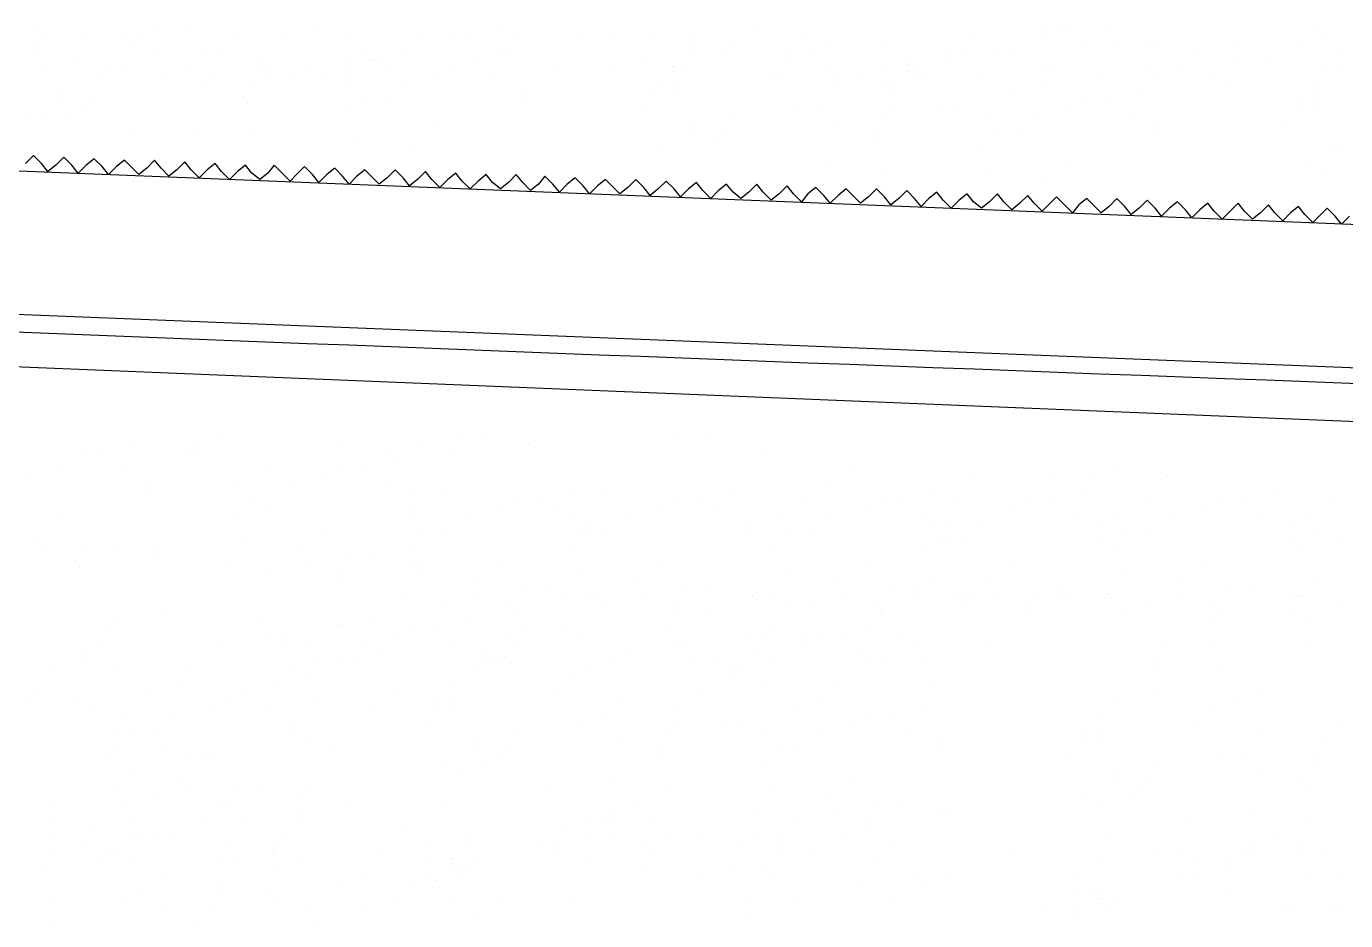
# Model space of a CAD drawing. Header units: millimetres. Extents: x 4241 to 6572, y 870 to 1291.
# Drawn here: x 5263.4 to 5298.45, y 894.41 to 918.16 of the extents above; entities that cross this region are included whole.
import ezdxf

# ---------------------------------------------------------------- set-up
doc = ezdxf.new("R2010")
doc.units = ezdxf.units.MM
doc.layers.add('PDF _0', color=7, linetype='Continuous')
doc.layers.add('PDF _ОВПД_Основная линия', color=7, linetype='Continuous')

msp = doc.modelspace()

# ---------------------------------------------------------------- linework, layer by layer
at = {"layer": 'PDF _0', "lineweight": 9}
for points in [[(5266.7656, 918.1573), (5266.7656, 918.1573)], [(5267.7816, 918.0727), (5267.7816, 918.0727)], [(5271.0837, 918.115), (5271.0837, 918.115)], [(5276.0792, 918.115), (5276.0792, 918.115)], [(5282.8528, 918.0727), (5282.8528, 918.0727)], [(5290.4307, 918.0727), (5290.4307, 918.0727)], [(5290.7694, 918.1573), (5290.7694, 918.1573)], [(5291.0657, 918.1573), (5291.0657, 918.1573)], [(5292.1664, 918.115), (5292.1664, 918.115)], [(5297.7546, 918.1573), (5297.7546, 918.1573)], [(5263.7598, 918.0303), (5263.7598, 918.0303)], [(5263.9291, 917.9457), (5263.9291, 917.9457)], [(5265.0298, 917.8187), (5265.0298, 917.8187)], [(5266.0882, 917.9457), (5266.0882, 917.9457)], [(5266.4269, 917.8187), (5266.4269, 917.8187)], [(5268.967, 917.861), (5268.967, 917.861)], [(5270.1947, 917.861), (5270.1947, 917.861)], [(5271.8457, 917.9033), (5271.8457, 917.9033)], [(5271.8457, 917.9033), (5271.8457, 917.9033)], [(5273.8778, 917.988), (5273.8778, 917.988)], [(5274.8092, 917.861), (5274.8092, 917.861)], [(5275.1478, 917.8187), (5275.1478, 917.8187)], [(5276.4602, 917.9457), (5276.4602, 917.9457)], [(5278.0689, 917.9457), (5278.0689, 917.9457)], [(5279.0003, 917.9457), (5279.0003, 917.9457)], [(5280.0587, 917.8187), (5280.0587, 917.8187)], [(5281.1594, 917.9457), (5281.1594, 917.9457)], [(5284.0382, 917.861), (5284.0382, 917.861)], [(5288.5256, 917.988), (5288.5256, 917.988)], [(5290.4307, 917.8187), (5290.4307, 917.8187)], [(5297.2043, 917.7763), (5297.2043, 917.7763)], [(5297.8816, 917.988), (5297.8816, 917.988)], [(5263.7598, 917.6493), (5263.7598, 917.6493)], [(5263.7598, 917.4377), (5263.7598, 917.4377)], [(5266.1305, 917.607), (5266.1305, 917.607)], [(5266.9349, 917.5647), (5266.9349, 917.5647)], [(5268.1203, 917.5223), (5268.1203, 917.5223)], [(5268.5436, 917.3953), (5268.5436, 917.3953)], [(5269.6867, 917.353), (5269.6867, 917.353)], [(5271.8457, 917.353), (5271.8457, 917.353)], [(5272.3961, 917.48), (5272.3961, 917.48)], [(5272.4384, 917.4377), (5272.4384, 917.4377)], [(5273.5391, 917.48), (5273.5391, 917.48)], [(5276.0369, 917.3953), (5276.0369, 917.3953)], [(5276.1639, 917.3953), (5276.1639, 917.3953)], [(5281.1171, 917.5647), (5281.1171, 917.5647)], [(5281.1594, 917.607), (5281.1594, 917.607)], [(5282.0061, 917.5647), (5282.0061, 917.5647)], [(5282.0484, 917.6493), (5282.0484, 917.6493)], [(5283.6148, 917.3953), (5283.6148, 917.3953)], [(5284.2075, 917.5647), (5284.2075, 917.5647)], [(5284.8002, 917.6493), (5284.8002, 917.6493)], [(5286.2396, 917.607), (5286.2396, 917.607)], [(5287.8906, 917.4377), (5287.8906, 917.4377)], [(5288.2293, 917.5647), (5288.2293, 917.5647)], [(5289.1607, 917.5647), (5289.1607, 917.5647)], [(5289.4993, 917.5223), (5289.4993, 917.5223)], [(5291.4467, 917.6917), (5291.4467, 917.6917)], [(5292.4204, 917.6493), (5292.4204, 917.6493)], [(5293.0978, 917.607), (5293.0978, 917.607)], [(5293.3518, 917.6493), (5293.3518, 917.6493)], [(5294.4525, 917.5223), (5294.4525, 917.5223)], [(5295.5109, 917.6493), (5295.5109, 917.6493)], [(5298.3897, 917.5647), (5298.3897, 917.5647)], [(5263.8868, 917.0566), (5263.8868, 917.0566)], [(5264.6912, 917.2683), (5264.6912, 917.2683)], [(5265.5378, 917.099), (5265.5378, 917.099)], [(5267.6123, 917.0566), (5267.6123, 917.0566)], [(5269.6443, 917.0143), (5269.6443, 917.0143)], [(5269.7713, 917.099), (5269.7713, 917.099)], [(5270.9144, 917.0143), (5270.9144, 917.0143)], [(5271.8881, 917.0143), (5271.8881, 917.0143)], [(5272.5231, 917.2683), (5272.5231, 917.2683)], [(5272.5654, 917.2683), (5272.5654, 917.2683)], [(5272.7771, 917.2683), (5272.7771, 917.2683)], [(5272.9464, 917.1413), (5272.9464, 917.1413)], [(5274.7668, 917.1413), (5274.7668, 917.1413)], [(5275.3595, 917.1836), (5275.3595, 917.1836)], [(5277.5186, 917.099), (5277.5186, 917.099)], [(5278.958, 917.0566), (5278.958, 917.0566)], [(5279.7623, 917.2683), (5279.7623, 917.2683)], [(5280.5667, 917.099), (5280.5667, 917.099)], [(5280.609, 917.099), (5280.609, 917.099)], [(5283.5725, 917.226), (5283.5725, 917.226)], [(5284.8002, 917.099), (5284.8002, 917.099)], [(5286.1972, 917.0566), (5286.1972, 917.0566)], [(5286.7899, 917.1836), (5286.7899, 917.1836)], [(5286.8323, 917.1413), (5286.8323, 917.1413)], [(5287.8906, 917.1836), (5287.8906, 917.1836)], [(5290.3884, 917.099), (5290.3884, 917.099)], [(5290.6847, 917.0566), (5290.6847, 917.0566)], [(5295.5532, 917.3106), (5295.5532, 917.3106)], [(5296.3576, 917.2683), (5296.3576, 917.2683)], [(5297.9663, 917.099), (5297.9663, 917.099)], [(5298.2626, 917.0566), (5298.2626, 917.0566)], [(5265.3262, 916.8026), (5265.3262, 916.8026)], [(5265.9189, 916.972), (5265.9189, 916.972)], [(5267.0619, 916.9296), (5267.0619, 916.9296)], [(5268.2896, 916.8026), (5268.2896, 916.8026)], [(5269.475, 916.6756), (5269.475, 916.6756)], [(5269.8983, 916.8026), (5269.8983, 916.8026)], [(5270.491, 916.8873), (5270.491, 916.8873)], [(5271.253, 916.9296), (5271.253, 916.9296)], [(5271.9727, 916.845), (5271.9727, 916.845)], [(5272.0151, 916.6756), (5272.0151, 916.6756)], [(5273.4121, 916.6756), (5273.4121, 916.6756)], [(5274.3435, 916.9296), (5274.3435, 916.9296)], [(5275.8675, 916.8026), (5275.8675, 916.8026)], [(5280.1857, 916.6756), (5280.1857, 916.6756)], [(5280.5667, 916.718), (5280.5667, 916.718)], [(5280.9477, 916.972), (5280.9477, 916.972)], [(5283.2338, 916.8873), (5283.2338, 916.8873)], [(5283.3185, 916.8026), (5283.3185, 916.8026)], [(5284.9272, 916.8026), (5284.9272, 916.8026)], [(5285.5199, 916.8873), (5285.5199, 916.8873)], [(5286.2819, 916.718), (5286.2819, 916.718)], [(5286.8746, 916.972), (5286.8746, 916.972)], [(5286.9593, 916.972), (5286.9593, 916.972)], [(5287.0016, 916.9296), (5287.0016, 916.9296)], [(5287.3403, 916.845), (5287.3403, 916.845)], [(5288.6526, 916.9296), (5288.6526, 916.9296)], [(5291.9124, 916.8026), (5291.9124, 916.8026)], [(5293.2671, 916.972), (5293.2671, 916.972)], [(5293.3095, 916.7603), (5293.3095, 916.7603)], [(5294.1138, 916.972), (5294.1138, 916.972)], [(5294.9605, 916.8026), (5294.9605, 916.8026)], [(5295.3415, 916.6756), (5295.3415, 916.6756)], [(5264.2255, 916.2946), (5264.2255, 916.2946)], [(5264.3101, 916.4216), (5264.3101, 916.4216)], [(5268.1626, 916.5486), (5268.1626, 916.5486)], [(5269.1363, 916.2946), (5269.1363, 916.2946)], [(5276.5872, 916.464), (5276.5872, 916.464)], [(5280.101, 916.3793), (5280.101, 916.3793)], [(5280.5667, 916.5063), (5280.5667, 916.5063)], [(5284.9272, 916.591), (5284.9272, 916.591)], [(5286.3666, 916.5486), (5286.3666, 916.5486)], [(5286.4936, 916.4216), (5286.4936, 916.4216)], [(5289.584, 916.3369), (5289.584, 916.3369)], [(5290.346, 916.5486), (5290.346, 916.5486)], [(5292.9708, 916.464), (5292.9708, 916.464)], [(5297.67, 916.6333), (5297.67, 916.6333)], [(5297.7123, 916.5063), (5297.7123, 916.5063)], [(5264.9028, 916.0829), (5264.9028, 916.0829)], [(5265.1568, 916.2523), (5265.1568, 916.2523)], [(5269.2633, 916.1253), (5269.2633, 916.1253)], [(5272.2691, 916.2523), (5272.2691, 916.2523)], [(5272.9041, 916.2099), (5272.9041, 916.2099)], [(5276.5872, 916.2099), (5276.5872, 916.2099)], [(5279.7623, 916.0406), (5279.7623, 916.0406)], [(5283.8688, 915.9559), (5283.8688, 915.9559)], [(5284.4192, 916.0829), (5284.4192, 916.0829)], [(5286.4512, 916.0829), (5286.4512, 916.0829)], [(5287.7213, 916.0829), (5287.7213, 916.0829)], [(5288.06, 915.9983), (5288.06, 915.9983)], [(5291.1504, 915.9559), (5291.1504, 915.9559)], [(5291.5737, 916.2099), (5291.5737, 916.2099)], [(5292.1664, 916.2523), (5292.1664, 916.2523)], [(5297.2889, 916.2099), (5297.2889, 916.2099)], [(5297.7123, 916.2099), (5297.7123, 916.2099)], [(5297.7123, 916.0406), (5297.7123, 916.0406)], [(5263.4634, 915.8713), (5263.4634, 915.8713)], [(5263.8868, 915.7019), (5263.8868, 915.7019)], [(5264.6065, 915.8289), (5264.6065, 915.8289)], [(5271.9304, 915.9136), (5271.9304, 915.9136)], [(5282.1754, 915.8713), (5282.1754, 915.8713)], [(5285.0119, 915.6173), (5285.0119, 915.6173)], [(5286.2819, 915.7019), (5286.2819, 915.7019)], [(5288.8643, 915.7443), (5288.8643, 915.7443)], [(5290.219, 915.7019), (5290.219, 915.7019)], [(5292.7168, 915.8713), (5292.7168, 915.8713)], [(5297.2466, 915.9136), (5297.2466, 915.9136)], [(5266.2575, 915.3209), (5266.2575, 915.3209)], [(5267.8239, 915.4056), (5267.8239, 915.4056)], [(5269.3056, 915.2786), (5269.3056, 915.2786)], [(5274.3435, 915.4903), (5274.3435, 915.4903)], [(5281.0747, 915.3632), (5281.0747, 915.3632)], [(5281.1594, 915.4903), (5281.1594, 915.4903)], [(5281.9637, 915.3209), (5281.9637, 915.3209)], [(5285.9432, 915.3632), (5285.9432, 915.3632)], [(5289.076, 915.3209), (5289.076, 915.3209)], [(5289.711, 915.2786), (5289.711, 915.2786)], [(5293.3941, 915.5326), (5293.3941, 915.5326)], [(5293.3941, 915.2786), (5293.3941, 915.2786)], [(5296.9079, 915.5326), (5296.9079, 915.5326)], [(5272.2267, 915.1516), (5272.2267, 915.1516)], [(5273.6238, 915.0246), (5273.6238, 915.0246)], [(5280.2704, 914.8976), (5280.2704, 914.8976)], [(5281.7097, 915.1516), (5281.7097, 915.1516)], [(5286.0702, 915.1939), (5286.0702, 915.1939)], [(5288.7373, 914.9399), (5288.7373, 914.9399)], [(5298.2626, 915.0246), (5298.2626, 915.0246)], [(5291.1504, 914.5589), (5291.1504, 914.5589)], [(5298.178, 914.8552), (5298.178, 914.8552)], [(5284.6308, 914.4742), (5284.6308, 914.4742)], [(5286.1549, 914.3472), (5286.1549, 914.3472)], [(5289.0337, 914.2202), (5289.0337, 914.2202)], [(5297.416, 914.4319), (5297.416, 914.4319)], [(5297.797, 914.2625), (5297.797, 914.2625)], [(5290.4307, 914.0932), (5290.4307, 914.0932)], [(5268.5013, 907.3196), (5268.5013, 907.3196)], [(5274.9785, 907.235), (5274.9785, 907.235)], [(5275.6135, 907.2773), (5275.6135, 907.2773)], [(5280.6937, 907.235), (5280.6937, 907.235)], [(5281.4134, 907.362), (5281.4134, 907.362)], [(5266.2152, 906.981), (5266.2152, 906.981)], [(5267.6546, 906.8963), (5267.6546, 906.8963)], [(5267.9086, 907.0233), (5267.9086, 907.0233)], [(5267.9509, 906.854), (5267.9509, 906.854)], [(5271.7611, 907.1503), (5271.7611, 907.1503)], [(5272.9041, 906.9386), (5272.9041, 906.9386)], [(5273.7931, 907.1503), (5273.7931, 907.1503)], [(5274.6398, 906.854), (5274.6398, 906.854)], [(5276.7566, 907.0656), (5276.7566, 907.0656)], [(5276.8836, 907.1503), (5276.8836, 907.1503)], [(5283.0645, 906.854), (5283.0645, 906.854)], [(5264.3948, 906.5153), (5264.3948, 906.5153)], [(5264.8605, 906.7693), (5264.8605, 906.7693)], [(5265.4108, 906.7693), (5265.4108, 906.7693)], [(5269.7713, 906.5153), (5269.7713, 906.5153)], [(5273.1581, 906.6423), (5273.1581, 906.6423)], [(5263.4634, 906.2613), (5263.4634, 906.2613)], [(5265.9612, 906.3883), (5265.9612, 906.3883)], [(5271.3377, 906.1766), (5271.3377, 906.1766)], [(5271.8034, 906.4306), (5271.8034, 906.4306)], [(5272.3537, 906.4306), (5272.3537, 906.4306)], [(5285.3082, 906.3883), (5285.3082, 906.3883)], [(5288.568, 906.2189), (5288.568, 906.2189)], [(5290.6, 906.2189), (5290.6, 906.2189)], [(5291.7854, 906.3036), (5291.7854, 906.3036)], [(5292.4204, 906.3459), (5292.4204, 906.3459)], [(5293.5635, 906.1343), (5293.5635, 906.1343)], [(5293.6905, 906.2189), (5293.6905, 906.2189)], [(5266.6386, 906.0919), (5266.6386, 906.0919)], [(5266.6386, 905.7956), (5266.6386, 905.7956)], [(5269.0516, 905.9649), (5269.0516, 905.9649)], [(5270.4487, 905.9226), (5270.4487, 905.9226)], [(5272.9041, 906.0919), (5272.9041, 906.0919)], [(5277.8149, 905.8803), (5277.8149, 905.8803)], [(5282.0908, 905.8803), (5282.0908, 905.8803)], [(5284.7155, 906.0919), (5284.7155, 906.0919)], [(5287.5096, 905.8379), (5287.5096, 905.8379)], [(5296.5269, 905.8379), (5296.5269, 905.8379)], [(5269.3056, 905.4992), (5269.3056, 905.4992)], [(5269.8983, 905.4569), (5269.8983, 905.4569)], [(5273.5815, 905.7532), (5273.5815, 905.7532)], [(5273.5815, 905.4569), (5273.5815, 905.4569)], [(5274.4282, 905.7532), (5274.4282, 905.7532)], [(5276.4179, 905.6262), (5276.4179, 905.6262)], [(5277.0106, 905.6686), (5277.0106, 905.6686)], [(5278.704, 905.7532), (5278.704, 905.7532)], [(5280.6937, 905.6262), (5280.6937, 905.6262)], [(5281.2864, 905.6686), (5281.2864, 905.6686)], [(5284.1228, 905.6686), (5284.1228, 905.6686)], [(5286.1126, 905.5839), (5286.1126, 905.5839)], [(5286.7052, 905.5839), (5286.7052, 905.5839)], [(5288.1023, 905.6262), (5288.1023, 905.6262)], [(5290.092, 905.5416), (5290.092, 905.5416)], [(5290.6847, 905.5416), (5290.6847, 905.5416)], [(5291.4891, 905.7532), (5291.4891, 905.7532)], [(5293.1401, 905.6686), (5293.1401, 905.6686)], [(5295.1299, 905.5839), (5295.1299, 905.5839)], [(5295.7226, 905.5839), (5295.7226, 905.5839)], [(5298.1356, 905.6262), (5298.1356, 905.6262)], [(5264.3948, 905.0759), (5264.3948, 905.0759)], [(5268.967, 905.1606), (5268.967, 905.1606)], [(5273.7085, 905.1606), (5273.7085, 905.1606)], [(5275.0632, 905.1182), (5275.0632, 905.1182)], [(5275.9945, 905.3722), (5275.9945, 905.3722)], [(5277.5609, 905.2876), (5277.5609, 905.2876)], [(5277.9419, 905.1606), (5277.9419, 905.1606)], [(5279.339, 905.1182), (5279.339, 905.1182)], [(5280.2704, 905.3722), (5280.2704, 905.3722)], [(5281.7944, 905.2876), (5281.7944, 905.2876)], [(5283.4031, 905.1182), (5283.4031, 905.1182)], [(5284.7578, 905.0759), (5284.7578, 905.0759)], [(5285.6892, 905.3299), (5285.6892, 905.3299)], [(5287.2556, 905.2452), (5287.2556, 905.2452)], [(5289.6687, 905.2876), (5289.6687, 905.2876)], [(5291.2351, 905.1606), (5291.2351, 905.1606)], [(5292.4204, 905.1182), (5292.4204, 905.1182)], [(5293.7752, 905.0759), (5293.7752, 905.0759)], [(5294.7065, 905.3299), (5294.7065, 905.3299)], [(5296.2729, 905.2452), (5296.2729, 905.2452)], [(5297.416, 905.0759), (5297.416, 905.0759)], [(5271.3377, 904.7372), (5271.3377, 904.7372)], [(5273.9625, 904.7372), (5273.9625, 904.7372)], [(5278.196, 904.7372), (5278.196, 904.7372)], [(5278.2383, 904.9489), (5278.2383, 904.9489)], [(5282.5141, 904.9489), (5282.5141, 904.9489)], [(5287.3826, 905.0336), (5287.3826, 905.0336)], [(5287.933, 904.9066), (5287.933, 904.9066)], [(5288.7373, 905.0336), (5288.7373, 905.0336)], [(5291.9124, 904.8642), (5291.9124, 904.8642)], [(5296.9503, 904.9066), (5296.9503, 904.9066)], [(5263.7175, 904.6102), (5263.7175, 904.6102)], [(5269.221, 904.4409), (5269.221, 904.4409)], [(5274.5552, 904.6949), (5274.5552, 904.6949)], [(5278.2383, 904.6949), (5278.2383, 904.6949)], [(5278.831, 904.6949), (5278.831, 904.6949)], [(5282.5141, 904.6949), (5282.5141, 904.6949)], [(5283.6148, 904.6949), (5283.6148, 904.6949)], [(5284.2498, 904.6525), (5284.2498, 904.6525)], [(5287.5943, 904.6102), (5287.5943, 904.6102)], [(5287.933, 904.6102), (5287.933, 904.6102)], [(5288.2293, 904.5679), (5288.2293, 904.5679)], [(5291.9124, 904.5679), (5291.9124, 904.5679)], [(5292.6321, 904.6949), (5292.6321, 904.6949)], [(5293.2671, 904.6525), (5293.2671, 904.6525)], [(5296.9503, 904.6102), (5296.9503, 904.6102)], [(5297.67, 904.6525), (5297.67, 904.6525)], [(5298.305, 904.6102), (5298.305, 904.6102)], [(5263.8445, 904.2292), (5263.8445, 904.2292)], [(5265.0298, 904.3562), (5265.0298, 904.3562)], [(5265.7072, 904.3562), (5265.7072, 904.3562)], [(5266.8079, 904.1869), (5266.8079, 904.1869)], [(5266.9349, 904.2292), (5266.9349, 904.2292)], [(5270.6604, 904.2715), (5270.6604, 904.2715)], [(5273.6238, 904.3562), (5273.6238, 904.3562)], [(5277.8573, 904.3562), (5277.8573, 904.3562)], [(5283.2761, 904.3139), (5283.2761, 904.3139)], [(5287.2556, 904.2715), (5287.2556, 904.2715)], [(5292.3358, 904.3139), (5292.3358, 904.3139)], [(5297.3313, 904.2715), (5297.3313, 904.2715)], [(5264.6912, 903.9752), (5264.6912, 903.9752)], [(5264.8182, 903.8058), (5264.8182, 903.8058)], [(5268.7976, 903.8905), (5268.7976, 903.8905)], [(5269.8983, 903.7212), (5269.8983, 903.7212)], [(5270.8297, 903.8905), (5270.8297, 903.8905)], [(5271.9727, 904.0175), (5271.9727, 904.0175)], [(5272.6501, 904.0175), (5272.6501, 904.0175)], [(5273.7508, 903.8482), (5273.7508, 903.8482)], [(5273.8778, 903.8905), (5273.8778, 903.8905)], [(5275.9945, 903.9752), (5275.9945, 903.9752)], [(5280.2704, 903.9752), (5280.2704, 903.9752)], [(5285.6892, 903.9329), (5285.6892, 903.9329)], [(5289.6687, 903.8482), (5289.6687, 903.8482)], [(5294.7065, 903.9329), (5294.7065, 903.9329)], [(5271.6764, 903.6365), (5271.6764, 903.6365)], [(5271.7611, 903.4672), (5271.7611, 903.4672)], [(5273.8778, 903.6365), (5273.8778, 903.6365)], [(5275.2749, 903.5095), (5275.2749, 903.5095)], [(5278.1113, 903.6365), (5278.1113, 903.6365)], [(5279.5507, 903.5095), (5279.5507, 903.5095)], [(5283.5725, 903.5942), (5283.5725, 903.5942)], [(5284.9695, 903.4248), (5284.9695, 903.4248)], [(5287.5519, 903.5518), (5287.5519, 903.5518)], [(5288.949, 903.3825), (5288.949, 903.3825)], [(5292.5898, 903.5942), (5292.5898, 903.5942)], [(5293.9868, 903.4248), (5293.9868, 903.4248)], [(5297.5853, 903.5518), (5297.5853, 903.5518)], [(5273.4121, 903.1285), (5273.4121, 903.1285)], [(5275.4442, 903.1285), (5275.4442, 903.1285)], [(5276.6296, 903.2132), (5276.6296, 903.2132)], [(5277.3069, 903.2555), (5277.3069, 903.2555)], [(5277.6879, 903.1285), (5277.6879, 903.1285)], [(5278.4076, 903.0438), (5278.4076, 903.0438)], [(5278.5346, 903.1285), (5278.5346, 903.1285)], [(5279.72, 903.1285), (5279.72, 903.1285)], [(5280.9054, 903.2132), (5280.9054, 903.2132)], [(5281.5404, 903.2555), (5281.5404, 903.2555)], [(5282.6834, 903.0438), (5282.6834, 903.0438)], [(5282.8104, 903.1285), (5282.8104, 903.1285)], [(5283.1068, 903.0862), (5283.1068, 903.0862)], [(5285.1389, 903.0862), (5285.1389, 903.0862)], [(5286.3242, 903.1708), (5286.3242, 903.1708)], [(5286.9593, 903.2132), (5286.9593, 903.2132)], [(5287.0863, 903.0015), (5287.0863, 903.0015)], [(5288.1023, 903.0015), (5288.1023, 903.0015)], [(5288.2293, 903.0438), (5288.2293, 903.0438)], [(5288.568, 903.0438), (5288.568, 903.0438)], [(5289.1183, 903.0015), (5289.1183, 903.0015)], [(5290.3037, 903.0862), (5290.3037, 903.0862)], [(5290.7694, 903.1708), (5290.7694, 903.1708)], [(5290.9387, 903.1285), (5290.9387, 903.1285)], [(5291.1504, 903.0015), (5291.1504, 903.0015)], [(5292.1241, 903.0862), (5292.1241, 903.0862)], [(5292.2088, 903.0015), (5292.2088, 903.0015)], [(5294.1562, 903.0862), (5294.1562, 903.0862)], [(5295.3415, 903.1708), (5295.3415, 903.1708)], [(5296.0189, 903.2132), (5296.0189, 903.2132)], [(5297.1196, 903.0015), (5297.1196, 903.0015)], [(5297.1619, 903.0438), (5297.1619, 903.0438)], [(5297.2466, 903.0438), (5297.2466, 903.0438)], [(5274.5552, 902.9168), (5274.5552, 902.9168)], [(5276.2909, 902.8321), (5276.2909, 902.8321)], [(5276.4179, 902.7051), (5276.4179, 902.7051)], [(5278.831, 902.9168), (5278.831, 902.9168)], [(5280.5667, 902.8321), (5280.5667, 902.8321)], [(5280.6937, 902.7051), (5280.6937, 902.7051)], [(5281.5404, 902.6628), (5281.5404, 902.6628)], [(5283.5725, 902.7475), (5283.5725, 902.7475)], [(5284.2498, 902.8745), (5284.2498, 902.8745)], [(5285.9856, 902.7898), (5285.9856, 902.7898)], [(5286.1126, 902.6205), (5286.1126, 902.6205)], [(5286.1549, 902.7051), (5286.1549, 902.7051)], [(5288.2293, 902.8321), (5288.2293, 902.8321)], [(5289.965, 902.7475), (5289.965, 902.7475)], [(5292.0818, 902.9592), (5292.0818, 902.9592)], [(5293.2671, 902.8745), (5293.2671, 902.8745)], [(5295.0029, 902.7898), (5295.0029, 902.7898)], [(5295.1299, 902.6205), (5295.1299, 902.6205)], [(5298.2626, 902.8321), (5298.2626, 902.8321)], [(5265.7495, 902.4511), (5265.7495, 902.4511)], [(5266.9772, 902.5781), (5266.9772, 902.5781)], [(5269.5597, 902.4935), (5269.5597, 902.4935)], [(5271.6764, 902.2818), (5271.6764, 902.2818)], [(5272.4808, 902.4935), (5272.4808, 902.4935)], [(5275.0632, 902.4088), (5275.0632, 902.4088)], [(5277.7726, 902.2818), (5277.7726, 902.2818)], [(5290.092, 902.5781), (5290.092, 902.5781)], [(5292.5051, 902.5781), (5292.5051, 902.5781)], [(5294.8759, 902.4511), (5294.8759, 902.4511)], [(5297.0773, 902.5358), (5297.0773, 902.5358)], [(5297.4583, 902.3665), (5297.4583, 902.3665)], [(5265.6225, 902.1125), (5265.6225, 902.1125)], [(5269.8137, 902.0701), (5269.8137, 902.0701)], [(5270.1523, 901.9431), (5270.1523, 901.9431)], [(5271.8034, 902.2395), (5271.8034, 902.2395)], [(5273.2428, 901.9431), (5273.2428, 901.9431)], [(5273.6661, 902.1971), (5273.6661, 902.1971)], [(5274.2588, 902.1971), (5274.2588, 902.1971)], [(5276.2486, 901.9855), (5276.2486, 901.9855)], [(5276.5449, 902.1971), (5276.5449, 902.1971)], [(5278.1536, 901.9855), (5278.1536, 901.9855)], [(5280.355, 902.2395), (5280.355, 902.2395)], [(5282.4718, 902.0278), (5282.4718, 902.0278)], [(5282.8951, 901.9431), (5282.8951, 901.9431)], [(5283.2338, 902.2395), (5283.2338, 902.2395)], [(5284.0805, 902.0701), (5284.0805, 902.0701)], [(5284.4615, 901.9431), (5284.4615, 901.9431)], [(5285.0542, 901.9431), (5285.0542, 901.9431)], [(5285.8586, 902.1548), (5285.8586, 902.1548)], [(5286.6629, 901.9855), (5286.6629, 901.9855)], [(5265.3262, 901.6891), (5265.3262, 901.6891)], [(5268.586, 901.8161), (5268.586, 901.8161)], [(5270.1947, 901.7314), (5270.1947, 901.7314)], [(5270.9567, 901.7314), (5270.9567, 901.7314)], [(5272.3114, 901.6891), (5272.3114, 901.6891)], [(5274.8092, 901.8584), (5274.8092, 901.8584)], [(5276.4179, 901.8584), (5276.4179, 901.8584)], [(5280.609, 901.8161), (5280.609, 901.8161)], [(5280.9477, 901.6891), (5280.9477, 901.6891)], [(5282.7258, 901.6044), (5282.7258, 901.6044)], [(5284.0382, 901.6891), (5284.0382, 901.6891)], [(5287.0439, 901.7314), (5287.0439, 901.7314)], [(5288.9067, 901.7314), (5288.9067, 901.7314)], [(5293.6482, 901.6891), (5293.6482, 901.6891)], [(5294.8759, 901.7738), (5294.8759, 901.7738)], [(5297.4583, 901.7314), (5297.4583, 901.7314)], [(5264.9875, 901.5621), (5264.9875, 901.5621)], [(5264.9875, 901.3081), (5264.9875, 901.3081)], [(5271.1684, 901.3081), (5271.1684, 901.3081)], [(5271.8034, 901.2658), (5271.8034, 901.2658)], [(5272.0997, 901.3928), (5272.0997, 901.3928)], [(5272.6924, 901.4774), (5272.6924, 901.4774)], [(5275.4865, 901.5198), (5275.4865, 901.5198)], [(5275.4865, 901.2234), (5275.4865, 901.2234)], [(5275.7829, 901.3081), (5275.7829, 901.3081)], [(5275.9522, 901.2234), (5275.9522, 901.2234)], [(5276.1215, 901.4351), (5276.1215, 901.4351)], [(5276.2486, 901.2658), (5276.2486, 901.2658)], [(5279.0003, 901.2658), (5279.0003, 901.2658)], [(5279.339, 901.5621), (5279.339, 901.5621)], [(5280.99, 901.4351), (5280.99, 901.4351)], [(5281.7097, 901.4351), (5281.7097, 901.4351)], [(5283.1068, 901.4351), (5283.1068, 901.4351)], [(5285.6045, 901.5621), (5285.6045, 901.5621)], [(5285.6892, 901.3504), (5285.6892, 901.3504)], [(5286.2819, 901.2658), (5286.2819, 901.2658)], [(5287.2979, 901.2234), (5287.2979, 901.2234)], [(5293.5211, 901.3504), (5293.5211, 901.3504)], [(5264.0985, 901.0541), (5264.0985, 901.0541)], [(5265.7495, 901.0541), (5265.7495, 901.0541)], [(5267.7816, 901.1811), (5267.7816, 901.1811)], [(5270.364, 901.0964), (5270.364, 901.0964)], [(5270.8297, 900.9271), (5270.8297, 900.9271)], [(5275.3172, 901.1811), (5275.3172, 901.1811)], [(5278.4076, 901.1811), (5278.4076, 901.1811)], [(5282.0908, 901.0964), (5282.0908, 901.0964)], [(5282.4294, 901.1811), (5282.4294, 901.1811)], [(5293.3095, 901.1388), (5293.3095, 901.1388)], [(5295.2145, 901.0964), (5295.2145, 901.0964)], [(5263.6328, 900.5461), (5263.6328, 900.5461)], [(5267.4852, 900.6731), (5267.4852, 900.6731)], [(5270.0677, 900.5884), (5270.0677, 900.5884)], [(5274.7668, 900.7154), (5274.7668, 900.7154)], [(5277.8149, 900.8424), (5277.8149, 900.8424)], [(5281.2017, 900.5461), (5281.2017, 900.5461)], [(5282.0908, 900.8001), (5282.0908, 900.8001)], [(5282.8951, 900.5884), (5282.8951, 900.5884)], [(5284.8849, 900.6731), (5284.8849, 900.6731)], [(5287.5096, 900.6307), (5287.5096, 900.6307)], [(5263.5481, 900.2074), (5263.5481, 900.2074)], [(5264.8182, 900.2074), (5264.8182, 900.2074)], [(5266.6809, 900.4614), (5266.6809, 900.4614)], [(5268.6706, 900.3344), (5268.6706, 900.3344)], [(5269.2633, 900.3767), (5269.2633, 900.3767)], [(5271.126, 900.2074), (5271.126, 900.2074)], [(5273.2428, 900.5037), (5273.2428, 900.5037)], [(5274.3858, 900.2921), (5274.3858, 900.2921)], [(5274.8092, 900.3344), (5274.8092, 900.3344)], [(5277.4763, 900.5037), (5277.4763, 900.5037)], [(5279.1697, 900.2074), (5279.1697, 900.2074)], [(5292.4204, 900.2921), (5292.4204, 900.2921)], [(5293.3518, 900.4191), (5293.3518, 900.4191)], [(5295.5109, 900.2921), (5295.5109, 900.2921)], [(5296.1036, 900.3767), (5296.1036, 900.3767)], [(5265.1568, 900.1227), (5265.1568, 900.1227)], [(5265.9612, 899.8687), (5265.9612, 899.8687)], [(5267.3159, 899.8264), (5267.3159, 899.8264)], [(5268.2473, 900.0804), (5268.2473, 900.0804)], [(5269.8137, 899.9957), (5269.8137, 899.9957)], [(5272.5231, 900.038), (5272.5231, 900.038)], [(5274.3435, 900.038), (5274.3435, 900.038)], [(5274.8092, 900.1227), (5274.8092, 900.1227)], [(5280.736, 900.038), (5280.736, 900.038)], [(5283.7841, 899.9534), (5283.7841, 899.9534)], [(5284.5885, 900.1651), (5284.5885, 900.1651)], [(5285.8162, 899.8264), (5285.8162, 899.8264)], [(5286.4089, 899.8687), (5286.4089, 899.8687)], [(5287.1709, 900.0804), (5287.1709, 900.0804)], [(5291.8701, 899.8687), (5291.8701, 899.8687)], [(5294.8759, 899.9957), (5294.8759, 899.9957)], [(5270.491, 899.657), (5270.491, 899.657)], [(5274.0048, 899.657), (5274.0048, 899.657)], [(5276.3756, 899.4877), (5276.3756, 899.4877)], [(5278.1113, 899.5724), (5278.1113, 899.5724)], [(5278.6616, 899.7417), (5278.6616, 899.7417)], [(5280.6514, 899.6994), (5280.6514, 899.6994)], [(5281.9637, 899.6994), (5281.9637, 899.6994)], [(5282.3024, 899.6147), (5282.3024, 899.6147)], [(5285.3505, 899.6147), (5285.3505, 899.6147)], [(5286.9169, 899.4877), (5286.9169, 899.4877)], [(5294.5372, 899.6147), (5294.5372, 899.6147)], [(5298.305, 899.6994), (5298.305, 899.6994)], [(5265.8765, 899.3607), (5265.8765, 899.3607)], [(5266.2152, 899.4454), (5266.2152, 899.4454)], [(5266.8079, 899.403), (5266.8079, 899.403)], [(5270.491, 899.403), (5270.491, 899.403)], [(5270.9567, 899.149), (5270.9567, 899.149)], [(5279.212, 899.2337), (5279.212, 899.2337)], [(5280.482, 899.3184), (5280.482, 899.3184)], [(5283.0645, 899.3607), (5283.0645, 899.3607)], [(5284.4615, 899.3184), (5284.4615, 899.3184)], [(5287.5943, 899.149), (5287.5943, 899.149)], [(5291.4044, 899.149), (5291.4044, 899.149)], [(5291.4891, 899.4454), (5291.4891, 899.4454)], [(5291.8701, 899.4454), (5291.8701, 899.4454)], [(5291.8701, 899.276), (5291.8701, 899.276)], [(5296.2306, 899.3184), (5296.2306, 899.3184)], [(5297.797, 899.149), (5297.797, 899.149)], [(5265.6225, 898.768), (5265.6225, 898.768)], [(5265.8765, 899.0643), (5265.8765, 899.0643)], [(5267.1042, 899.022), (5267.1042, 899.022)], [(5267.7816, 898.8527), (5267.7816, 898.8527)], [(5271.5917, 898.9373), (5271.5917, 898.9373)], [(5275.2749, 898.9797), (5275.2749, 898.9797)], [(5275.3595, 899.1067), (5275.3595, 899.1067)], [(5275.9099, 898.768), (5275.9099, 898.768)], [(5276.2062, 898.9373), (5276.2062, 898.9373)], [(5280.1434, 898.9797), (5280.1434, 898.9797)], [(5280.2704, 898.8103), (5280.2704, 898.8103)], [(5283.3185, 898.9373), (5283.3185, 898.9373)], [(5283.9111, 898.895), (5283.9111, 898.895)], [(5287.6366, 898.895), (5287.6366, 898.895)], [(5291.0657, 898.768), (5291.0657, 898.768)], [(5295.7226, 898.8527), (5295.7226, 898.8527)], [(5297.7546, 898.8527), (5297.7546, 898.8527)], [(5268.2049, 898.6833), (5268.2049, 898.6833)], [(5268.2473, 898.6833), (5268.2473, 898.6833)], [(5274.5128, 898.5563), (5274.5128, 898.5563)], [(5275.6135, 898.514), (5275.6135, 898.514)], [(5282.9798, 898.5563), (5282.9798, 898.5563)], [(5293.4365, 898.641), (5293.4365, 898.641)], [(5295.1722, 898.7257), (5295.1722, 898.7257)], [(5297.5853, 898.4717), (5297.5853, 898.4717)], [(5266.1305, 898.3447), (5266.1305, 898.3447)], [(5267.5276, 898.2177), (5267.5276, 898.2177)], [(5274.8938, 898.387), (5274.8938, 898.387)], [(5278.8733, 898.0906), (5278.8733, 898.0906)], [(5285.3505, 898.1753), (5285.3505, 898.1753)], [(5292.3358, 898.0906), (5292.3358, 898.0906)], [(5292.4204, 898.26), (5292.4204, 898.26)], [(5293.2671, 898.0906), (5293.2671, 898.0906)], [(5296.2729, 898.387), (5296.2729, 898.387)], [(5297.2466, 898.0906), (5297.2466, 898.0906)], [(5265.7072, 897.8366), (5265.7072, 897.8366)], [(5267.6969, 897.8366), (5267.6969, 897.8366)], [(5268.8823, 897.9213), (5268.8823, 897.9213)], [(5269.5597, 897.9636), (5269.5597, 897.9636)], [(5270.6604, 897.752), (5270.6604, 897.752)], [(5270.7874, 897.8366), (5270.7874, 897.8366)], [(5277.2646, 898.006), (5277.2646, 898.006)], [(5280.355, 897.9636), (5280.355, 897.9636)], [(5283.2338, 897.8366), (5283.2338, 897.8366)], [(5293.0131, 897.879), (5293.0131, 897.879)], [(5297.3736, 897.9636), (5297.3736, 897.9636)], [(5264.0561, 897.4556), (5264.0561, 897.4556)], [(5265.9612, 897.4133), (5265.9612, 897.4133)], [(5266.8079, 897.625), (5266.8079, 897.625)], [(5268.5436, 897.5403), (5268.5436, 897.5403)], [(5268.6706, 897.4133), (5268.6706, 897.4133)], [(5270.7027, 897.371), (5270.7027, 897.371)], [(5271.9304, 897.498), (5271.9304, 897.498)], [(5274.5128, 897.4133), (5274.5128, 897.4133)], [(5279.5083, 897.498), (5279.5083, 897.498)], [(5284.6732, 897.7096), (5284.6732, 897.7096)], [(5286.0279, 897.4133), (5286.0279, 897.4133)], [(5286.6629, 897.4556), (5286.6629, 897.4556)], [(5291.5737, 897.6673), (5291.5737, 897.6673)], [(5291.9971, 897.498), (5291.9971, 897.498)], [(5292.7168, 897.625), (5292.7168, 897.625)], [(5264.1831, 897.0323), (5264.1831, 897.0323)], [(5266.2999, 897.0746), (5266.2999, 897.0746)], [(5268.0356, 897.1593), (5268.0356, 897.1593)], [(5270.5757, 897.0746), (5270.5757, 897.0746)], [(5278.704, 897.0746), (5278.704, 897.0746)], [(5278.958, 897.2016), (5278.958, 897.2016)], [(5279.0003, 897.0746), (5279.0003, 897.0746)], [(5280.0587, 897.0323), (5280.0587, 897.0323)], [(5282.8104, 897.3286), (5282.8104, 897.3286)], [(5283.9111, 897.1593), (5283.9111, 897.1593)], [(5284.8425, 897.3286), (5284.8425, 897.3286)], [(5285.6892, 897.0746), (5285.6892, 897.0746)], [(5287.7636, 897.2863), (5287.7636, 897.2863)], [(5287.8906, 897.3286), (5287.8906, 897.3286)], [(5294.3678, 897.1169), (5294.3678, 897.1169)], [(5295.9342, 897.244), (5295.9342, 897.244)], [(5297.4583, 897.1169), (5297.4583, 897.1169)], [(5264.0985, 896.7359), (5264.0985, 896.7359)], [(5265.2415, 896.9053), (5265.2415, 896.9053)], [(5266.3422, 896.7359), (5266.3422, 896.7359)], [(5266.8502, 896.6936), (5266.8502, 896.6936)], [(5267.1889, 896.6936), (5267.1889, 896.6936)], [(5269.221, 896.9899), (5269.221, 896.9899)], [(5273.4968, 896.7783), (5273.4968, 896.7783)], [(5277.7726, 896.8629), (5277.7726, 896.8629)], [(5278.323, 896.9899), (5278.323, 896.9899)], [(5278.3653, 896.6936), (5278.3653, 896.6936)], [(5282.8528, 896.6936), (5282.8528, 896.6936)], [(5285.1389, 896.6936), (5285.1389, 896.6936)], [(5285.7739, 896.9053), (5285.7739, 896.9053)], [(5264.9028, 896.3973), (5264.9028, 896.3973)], [(5265.6225, 896.3126), (5265.6225, 896.3126)], [(5266.2575, 896.6089), (5266.2575, 896.6089)], [(5268.7553, 896.5243), (5268.7553, 896.5243)], [(5269.9407, 896.5243), (5269.9407, 896.5243)], [(5270.2793, 896.6089), (5270.2793, 896.6089)], [(5274.1318, 896.4819), (5274.1318, 896.4819)], [(5275.1055, 896.6513), (5275.1055, 896.6513)], [(5275.1478, 896.4396), (5275.1478, 896.4396)], [(5277.0952, 896.4819), (5277.0952, 896.4819)], [(5277.4339, 896.4396), (5277.4339, 896.4396)], [(5279.0003, 896.5666), (5279.0003, 896.5666)], [(5279.72, 896.3549), (5279.72, 896.3549)], [(5280.355, 896.5666), (5280.355, 896.5666)], [(5281.2864, 896.5666), (5281.2864, 896.5666)], [(5282.3448, 896.3973), (5282.3448, 896.3973)], [(5283.4455, 896.5666), (5283.4455, 896.5666)], [(5283.5301, 896.4396), (5283.5301, 896.4396)], [(5286.3242, 896.4819), (5286.3242, 896.4819)], [(5292.1241, 896.6089), (5292.1241, 896.6089)], [(5293.3518, 896.3126), (5293.3518, 896.3126)], [(5296.0189, 896.3549), (5296.0189, 896.3549)], [(5296.6116, 896.6089), (5296.6116, 896.6089)], [(5297.2043, 896.4396), (5297.2043, 896.4396)], [(5264.1408, 896.1856), (5264.1408, 896.1856)], [(5265.7919, 896.2279), (5265.7919, 896.2279)], [(5266.1305, 896.0586), (5266.1305, 896.0586)], [(5269.0516, 896.0162), (5269.0516, 896.0162)], [(5269.9407, 896.2703), (5269.9407, 896.2703)], [(5269.983, 896.1856), (5269.983, 896.1856)], [(5270.7027, 896.0162), (5270.7027, 896.0162)], [(5270.7027, 896.0162), (5270.7027, 896.0162)], [(5272.7348, 896.1432), (5272.7348, 896.1432)], [(5274.1318, 895.9739), (5274.1318, 895.9739)], [(5274.6822, 896.0586), (5274.6822, 896.0586)], [(5274.7245, 896.0586), (5274.7245, 896.0586)], [(5275.3172, 896.0586), (5275.3172, 896.0586)], [(5277.5186, 896.2703), (5277.5186, 896.2703)], [(5278.323, 896.0162), (5278.323, 896.0162)], [(5280.101, 896.1856), (5280.101, 896.1856)], [(5283.4455, 896.2279), (5283.4455, 896.2279)], [(5284.2922, 896.1856), (5284.2922, 896.1856)], [(5285.9009, 896.0162), (5285.9009, 896.0162)], [(5289.4993, 896.1856), (5289.4993, 896.1856)], [(5291.8701, 896.0162), (5291.8701, 896.0162)], [(5294.0715, 896.1432), (5294.0715, 896.1432)], [(5294.4525, 895.9739), (5294.4525, 895.9739)], [(5295.4262, 896.1009), (5295.4262, 896.1009)], [(5295.7649, 896.1856), (5295.7649, 896.1856)], [(5296.0612, 896.1856), (5296.0612, 896.1856)], [(5297.1619, 896.1432), (5297.1619, 896.1432)], [(5297.8393, 896.1856), (5297.8393, 896.1856)], [(5263.8868, 895.7199), (5263.8868, 895.7199)], [(5265.2838, 895.9316), (5265.2838, 895.9316)], [(5266.9772, 895.6776), (5266.9772, 895.6776)], [(5268.5013, 895.9316), (5268.5013, 895.9316)], [(5270.11, 895.8892), (5270.11, 895.8892)], [(5274.1741, 895.6352), (5274.1741, 895.6352)], [(5274.8092, 895.8892), (5274.8092, 895.8892)], [(5274.8515, 895.8892), (5274.8515, 895.8892)], [(5275.2325, 895.7622), (5275.2325, 895.7622)], [(5279.8047, 895.7199), (5279.8047, 895.7199)], [(5281.2441, 895.6776), (5281.2441, 895.6776)], [(5282.0484, 895.8892), (5282.0484, 895.8892)], [(5282.8951, 895.7199), (5282.8951, 895.7199)], [(5287.0863, 895.6776), (5287.0863, 895.6776)], [(5291.2351, 895.6352), (5291.2351, 895.6352)], [(5295.4262, 895.8469), (5295.4262, 895.8469)], [(5297.4583, 895.6776), (5297.4583, 895.6776)], [(5298.3473, 895.6776), (5298.3473, 895.6776)], [(5268.5436, 895.4659), (5268.5436, 895.4659)], [(5271.6341, 895.3812), (5271.6341, 895.3812)], [(5272.3961, 895.5929), (5272.3961, 895.5929)], [(5273.6238, 895.2966), (5273.6238, 895.2966)], [(5274.2165, 895.2966), (5274.2165, 895.2966)], [(5274.2588, 895.4659), (5274.2588, 895.4659)], [(5275.0208, 895.5506), (5275.0208, 895.5506)], [(5283.2338, 895.5506), (5283.2338, 895.5506)], [(5285.6045, 895.4236), (5285.6045, 895.4236)], [(5287.2133, 895.3812), (5287.2133, 895.3812)], [(5287.806, 895.5082), (5287.806, 895.5082)], [(5294.1562, 895.5929), (5294.1562, 895.5929)], [(5294.4948, 895.5506), (5294.4948, 895.5506)], [(5264.1831, 894.9579), (5264.1831, 894.9579)], [(5265.9189, 895.0425), (5265.9189, 895.0425)], [(5266.4692, 895.1695), (5266.4692, 895.1695)], [(5268.5013, 895.1695), (5268.5013, 895.1695)], [(5269.7713, 895.1695), (5269.7713, 895.1695)], [(5270.11, 895.0425), (5270.11, 895.0425)], [(5273.2004, 895.0425), (5273.2004, 895.0425)], [(5274.7245, 894.9579), (5274.7245, 894.9579)], [(5275.9945, 894.9579), (5275.9945, 894.9579)], [(5277.8996, 894.9579), (5277.8996, 894.9579)], [(5282.6411, 894.9155), (5282.6411, 894.9155)], [(5283.8265, 895.0002), (5283.8265, 895.0002)], [(5286.4512, 894.9579), (5286.4512, 894.9579)], [(5291.1927, 895.0849), (5291.1927, 895.0849)], [(5291.7854, 895.2119), (5291.7854, 895.2119)], [(5291.8278, 895.1695), (5291.8278, 895.1695)], [(5291.8701, 895.0002), (5291.8701, 895.0002)], [(5291.9548, 895.0002), (5291.9548, 895.0002)], [(5295.3839, 895.1272), (5295.3839, 895.1272)], [(5267.0196, 894.7039), (5267.0196, 894.7039)], [(5268.3319, 894.7885), (5268.3319, 894.7885)], [(5270.872, 894.8309), (5270.872, 894.8309)], [(5272.2691, 894.7885), (5272.2691, 894.7885)], [(5275.4442, 894.6192), (5275.4442, 894.6192)], [(5282.5141, 894.5769), (5282.5141, 894.5769)], [(5290.346, 894.7039), (5290.346, 894.7039)], [(5291.2774, 894.7462), (5291.2774, 894.7462)], [(5291.3621, 894.5769), (5291.3621, 894.5769)], [(5292.2088, 894.7039), (5292.2088, 894.7039)], [(5292.3358, 894.8732), (5292.3358, 894.8732)], [(5296.9079, 894.8309), (5296.9079, 894.8309)], [(5296.9926, 894.6615), (5296.9926, 894.6615)], [(5298.178, 894.7462), (5298.178, 894.7462)], [(5298.3473, 894.7885), (5298.3473, 894.7885)], [(5264.0138, 894.4075), (5264.0138, 894.4075)], [(5267.9933, 894.4075), (5267.9933, 894.4075)], [(5271.126, 894.4075), (5271.126, 894.4075)]]:
    msp.add_lwpolyline(points, dxfattribs=at)
at = {"layer": 'PDF _ОВПД_Основная линия', "lineweight": 30}
for points in [[(5316.2973, 912.1881), (5174.4757, 917.861)], [(5298.559, 913.1195), (5298.3473, 912.9078), (5298.178, 913.1195), (5297.9663, 913.3312), (5297.797, 913.1618), (5297.5853, 912.9502), (5297.3736, 913.1618), (5297.2043, 913.3735), (5296.9926, 913.2042), (5296.7809, 912.9925), (5296.5693, 913.2042), (5296.3999, 913.4158), (5296.1882, 913.2042), (5295.9766, 913.0348), (5295.7649, 913.2465), (5295.5956, 913.4582), (5295.3839, 913.2465), (5295.1722, 913.0348), (5294.9605, 913.2465), (5294.7912, 913.4582), (5294.5795, 913.2888), (5294.3678, 913.0772), (5294.1985, 913.2888), (5293.9868, 913.5005), (5293.7752, 913.3312), (5293.5635, 913.1195), (5293.3941, 913.3312), (5293.1825, 913.5429), (5292.9708, 913.3312), (5292.7591, 913.1618), (5292.5898, 913.3735), (5292.3781, 913.5852), (5292.1664, 913.3735), (5291.9548, 913.2042), (5291.7854, 913.3735), (5291.5737, 913.5852), (5291.3621, 913.4158), (5291.1927, 913.2042), (5290.9811, 913.4158), (5290.7694, 913.6275), (5290.6, 913.4582), (5290.3884, 913.2465), (5290.1767, 913.4582), (5290.0074, 913.6699), (5289.7957, 913.4582), (5289.584, 913.2888), (5289.3723, 913.5005), (5289.203, 913.7122), (5288.9913, 913.5005), (5288.7797, 913.3312), (5288.568, 913.5005), (5288.3986, 913.7122), (5288.187, 913.5429), (5287.9753, 913.3312), (5287.7636, 913.5429), (5287.5943, 913.7545), (5287.3826, 913.5852), (5287.1709, 913.3735), (5287.0016, 913.5852), (5286.7899, 913.7969), (5286.5782, 913.5852), (5286.3666, 913.4158), (5286.1972, 913.6275), (5285.9856, 913.8392), (5285.7739, 913.6275), (5285.5622, 913.4582), (5285.3929, 913.6275), (5285.1812, 913.8392), (5284.9695, 913.6699), (5284.7578, 913.4582), (5284.5885, 913.6699), (5284.3768, 913.8815), (5284.1652, 913.7122), (5283.9958, 913.5005), (5283.7841, 913.7122), (5283.6148, 913.9239), (5283.4031, 913.7122), (5283.1915, 913.5429), (5282.9798, 913.7545), (5282.8104, 913.9662), (5282.5988, 913.7545), (5282.3871, 913.5852), (5282.1754, 913.7545), (5282.0061, 913.9662), (5281.7944, 913.7969), (5281.5827, 913.5852), (5281.3711, 913.7969), (5281.2017, 914.0085), (5280.99, 913.8392), (5280.7784, 913.6275), (5280.609, 913.8392), (5280.3974, 914.0509), (5280.1857, 913.8392), (5279.974, 913.6699), (5279.8047, 913.8815), (5279.593, 914.0932), (5279.3813, 913.8815), (5279.1697, 913.7122), (5279.0003, 913.8815), (5278.7886, 914.0932), (5278.577, 913.9239), (5278.3653, 913.7122), (5278.196, 913.9239), (5277.9843, 914.1355), (5277.7726, 913.9662), (5277.5609, 913.7545), (5277.3916, 913.9662), (5277.1799, 914.1779), (5277.0106, 913.9662), (5276.7989, 913.7969), (5276.5872, 914.0085), (5276.4179, 914.2202), (5276.2062, 914.0085), (5275.9945, 913.8392), (5275.7829, 914.0085), (5275.6135, 914.2202), (5275.4019, 914.0509), (5275.1902, 913.8392), (5274.9785, 914.0509), (5274.8092, 914.2625), (5274.5975, 914.0932), (5274.3858, 913.8815), (5274.1741, 914.0932), (5274.0048, 914.3049), (5273.7931, 914.0932), (5273.5815, 913.9239), (5273.4121, 914.1355), (5273.2004, 914.3472), (5272.9888, 914.1355), (5272.7771, 913.9662), (5272.6078, 914.1355), (5272.3961, 914.3472), (5272.1844, 914.1779), (5271.9727, 913.9662), (5271.8034, 914.1779), (5271.5917, 914.3895), (5271.38, 914.2202), (5271.1684, 914.0085), (5270.999, 914.2202), (5270.7874, 914.4319), (5270.5757, 914.2202), (5270.4063, 914.0509), (5270.1947, 914.2625), (5269.983, 914.4742), (5269.8137, 914.2625), (5269.602, 914.0932), (5269.3903, 914.2625), (5269.221, 914.4742), (5269.0093, 914.3049), (5268.7976, 914.0932), (5268.586, 914.3049), (5268.4166, 914.5166), (5268.2049, 914.3472), (5267.9933, 914.1355), (5267.7816, 914.3472), (5267.6123, 914.5589), (5267.4006, 914.3472), (5267.1889, 914.1779), (5266.9772, 914.3895), (5266.8079, 914.6012), (5266.5962, 914.3895), (5266.3845, 914.2202), (5266.2152, 914.3895), (5266.0035, 914.6012), (5265.7919, 914.4319), (5265.5802, 914.2202), (5265.4108, 914.4319), (5265.1992, 914.6436), (5264.9875, 914.4742), (5264.7758, 914.2625), (5264.6065, 914.4742), (5264.3948, 914.6859), (5264.1831, 914.4742), (5263.9715, 914.3049), (5263.8021, 914.5166), (5263.5904, 914.7282), (5263.3788, 914.5166)], [(5316.2973, 908.378), (5174.4757, 914.0509)], [(5316.2973, 906.9386), (5176.5078, 912.6538)]]:
    msp.add_lwpolyline(points, dxfattribs=at)
msp.add_arc((5811.7244, 14759.3484), 13860.1664, 267.36478359, 267.95154463, dxfattribs=at)

doc.saveas('drawing.dxf')
